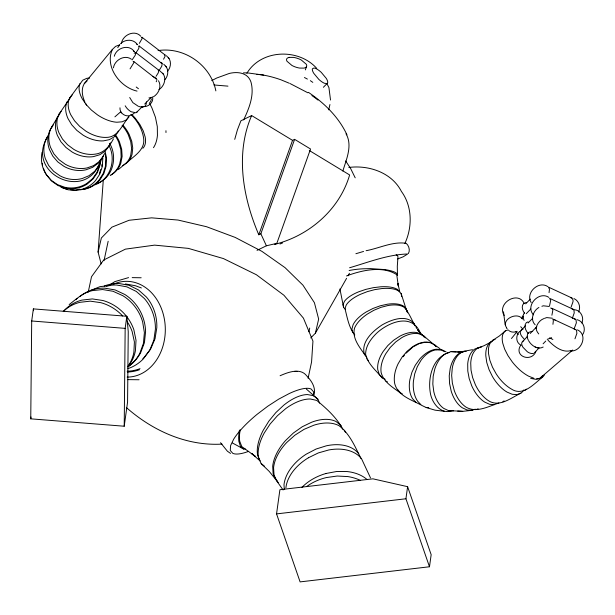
<?xml version="1.0" encoding="UTF-8"?>
<svg xmlns="http://www.w3.org/2000/svg" width="615" height="615" viewBox="0 0 615 615"><rect width="100%" height="100%" fill="white"/><g stroke="black" fill="none" stroke-linecap="round" stroke-linejoin="round"><path stroke-width="0.92" d="M30.75 418.838L31.696 320.984L33.371 308.891L126.836 316.279L128.251 331.677L127.574 402.041L124.215 426.226L30.75 418.838L31.011 416.978M124.215 426.226L125.16 328.372L126.836 316.279M102.774 158.847L102.275 166.619L99.838 173.976L95.633 180.426A28.551 28.175 -66.3 0 1 75.73 190.381L68.173 189.804L61.008 187.244M101.798 166.327L101.913 164.597M313.335 395.952L313.619 391.901L311.113 389.026A43.657 12.93 -35.3 0 0 289.15 393.592L278.68 399.158L267.756 406.231L257.108 414.318A57.749 17.105 -35.3 0 0 233.754 439.056L230.602 445.591L230.264 450.457L232.77 453.324A43.657 12.93 -35.3 0 0 248.645 451.341M314.088 394.707C315.925 387.535 311.621 380.931 306.854 376.026C300.489 367.401 288.02 372.244 280.094 375.742M101.152 263.92L98.093 252.089L103.282 180.08M506.622 327.787C500.664 319.469 517.515 311.275 522.412 319.085M146.501 101.882L145.955 104.842L144.986 106.18M276.55 513.894L279.91 489.701L372.944 478.831L407.607 486.68L431.161 554.676L429.485 566.769L300.105 581.89L276.55 513.894L405.931 498.773L407.607 486.68M549.057 292.663L549.487 289.05L548.349 287.059L571.896 297.998L573.034 299.997L573.019 301.658L571.089 307.162M552.931 324.32L553.362 320.707L552.977 319.454M88.237 292.102L91.512 276.735L103.666 260.037L125.399 249.144L154.588 245.131L188.367 248.383L223.437 258.577L256.37 274.728L283.93 295.246L303.426 318.124L312.95 341.125L311.567 361.989L308.1 378.263M104.02 260.699L108.163 241.257M308.93 331.746L309.714 328.041M328.725 109.847L329.94 104.527M98.093 252.089L101.367 237.99L111.938 227.135L129.081 220.27L151.621 217.848L178.035 220.047L206.517 226.712L235.122 237.39L261.905 251.358L285.045 267.648L302.949 285.168L314.419 302.718L318.655 319.093L315.38 333.192L310.752 337.943M234.738 139.359L237.421 129.834L240.919 120.794L251.635 115.558L292.548 140.358L294.608 139.351L310.544 149.014L276.827 243.356L274.774 244.355C309.284 235.645 339.542 209.592 349.635 174.96L309.299 150.506M114.298 56.242C116.304 47.647 129.481 43.665 134.408 51.868L133.693 50.976M113.429 67.835C114.598 60.062 124.63 54.281 131.372 59.209M121.386 43.565C122.493 35.04 134.57 29.305 140.758 36.231M151.436 98.892L150.737 101.26L149.261 103.343M536.026 328.164C536.949 324.013 539.824 320.054 543.898 318.562M578.569 312.013C580.99 307.108 578.969 300.735 573.903 298.536M581.836 323.013C584.511 317.44 580.452 309.883 574.164 309.714M99.346 173.684L100.714 169.594M305.348 69.91L306.47 66.704M294.608 139.351L260.852 233.785L258.8 234.792L292.548 140.358M342.839 171.024C346.383 159.339 352.779 145.424 346.014 133.786M100.191 161.107C87.099 203.281 23.877 173.03 47.924 136.415M549.495 306.039L550.717 300.305L549.572 298.306L573.119 309.253L573.88 310.006L574.241 312.904L572.311 318.409M551.893 315.241L552.847 310.214L552.462 308.968L550.633 308.015M404.855 243.517C412.534 227.104 412.334 206.271 401.395 191.411C391.824 172.615 368.846 164.858 348.851 167.457M251.635 115.558C235.068 153.788 242.925 197.715 258.8 234.792M119.825 44.787L115.589 46.379L112.399 49.438L84.309 83.602C80.826 89.329 82.318 96.432 84.916 102.19M112.399 49.438C104.435 66.551 120.01 87.292 137.045 91.105M156.21 81.764L156.802 80.457M243.64 119.925C249.129 108.255 254.618 94.987 250.943 81.956C247.776 72.601 237.728 71.417 229.334 73.431L216.749 78.005L211.729 80.611M525.479 325.681L520.351 331.493A7.749 4.051 44.4 0 0 521.551 336.059L524.249 339.249M527.555 336.213L521.766 342.709A7.749 4.051 44.4 0 0 522.965 347.275L527.347 351.772A8.695 4.543 44.4 0 0 532.336 353.564L533.605 353.31M574.072 329.033L576.378 322.814L576.009 319.915L575.256 319.162L551.709 308.215M574.956 338.811L576.893 333.307L576.524 330.401L575.771 329.655L553.062 319.1M104.304 153.781A31.311 26.307 28.3 0 1 103.12 156.379L99.107 161.684L93.618 165.627L87.015 167.949A28.651 24.07 28.3 0 1 65.228 164.213L58.963 159.685L53.951 153.935L50.522 147.362A31.311 26.307 28.3 0 1 51.514 127.267L59.901 113.583M315.38 333.192L346.591 278.311M348.005 275.812L349.428 273.321M163.552 59.209L165.081 56.273L165.043 54.95L142.027 37.292L141.404 37.369M113.452 138.821C109.631 146.232 103.766 153.266 94.918 154.181A28.644 21.502 32.1 0 1 73.769 149.353L67.55 144.748L62.484 139.075L58.925 132.74A31.419 23.585 32.1 0 1 59.086 114.067L70.702 97.085M246.884 73.293C261.152 49.231 298.636 48.024 316.725 68.373M524.495 312.843C522.535 314.926 522.881 318.024 524.103 320.384M520.659 345.315C513.51 356.6 531.629 362.704 535.873 351.488M582.367 335.037C586.472 329.786 583.643 321.214 577.108 319.715M139.305 43.396L142.073 38.614L142.027 37.292M159.508 69.826L161.691 66.358L162.237 63.722L139.221 46.071L138.598 46.148M156.079 76.322L158.263 72.847L158.808 70.218L135.792 52.567L134.193 53.213M408.337 253.603C410.374 250.413 408.937 245.731 406.238 243.348C392.87 241.165 379.186 248.345 366.102 250.697M80.096 83.448A31.396 16.743 36.7 0 0 82.218 98.769L86.162 104.558L91.351 110.039L97.439 114.836A28.697 15.306 36.7 0 0 116.835 122.231L122.201 121.801L126.359 119.894L129.042 116.627C122.247 124.33 118.288 137.606 106.003 137.406A28.667 17.958 35.1 0 1 85.831 131.095L79.681 126.375L74.553 120.817L70.779 114.797A31.442 19.695 35.1 0 1 69.664 98.054L82.771 80.181L86.93 78.274L89.613 78.059M117.734 47.639L119.602 45.003M167.541 71.225C170.824 67.642 171.654 61.392 168.31 57.579M164.881 79.727C168.164 76.152 168.987 69.902 165.643 66.089M519.698 331.4C515.508 335.16 515.654 342.893 521.166 345.23M48.531 135.146L46.932 137.337A31.104 28.567 21.1 0 0 45.349 158.716L48.67 165.504L53.651 171.324L59.947 175.782A28.69 26.345 21.1 0 0 82.195 178.535L89.037 175.69L94.787 171.201L99.046 165.35A31.104 28.567 21.1 0 0 101.537 158.555M52.682 126.175L50.63 128.919A31.25 27.16 26.4 0 0 49.408 149.483L52.79 156.133L57.787 161.906L64.068 166.411A28.659 24.9 26.4 0 0 86.039 169.786L92.734 167.28L98.331 163.136L102.444 157.64A31.25 27.16 26.4 0 0 103.535 155.303M135.531 53.459L138.675 48.7L139.221 46.071M132.102 59.947L135.246 55.196L135.792 52.567M130.049 68.865L133.786 62.799L133.739 61.477L133.117 61.554M51.514 127.267L53.228 124.999M59.086 114.067L61.177 111.384M69.664 98.054L72.255 94.833M511.457 338.527L516.831 331.923M403.163 356.731L404.386 355.262M406.223 353.056L412.358 347.49M327.049 83.555L327.626 82.894A11.062 3.482 45.2 0 0 326.265 78.359L321.245 72.347A10.124 3.19 45.2 0 0 315.51 68.396L314.042 67.996L312.412 68.803A11.062 3.482 45.2 0 0 313.773 73.339L318.793 79.35A10.124 3.19 45.2 0 0 324.528 83.302L327.049 83.555L323.367 87.292M136.768 112.245L142.065 106.795M144.71 104.066L151.328 97.255A7.734 4.044 44.4 0 1 150.321 97.777L148.976 97.87M525.71 303.856L530.345 299.082M521.582 318.509L523.565 316.464M526.209 313.735L530.845 308.968M528.124 322.952L532.751 318.186M530.199 333.491L536.818 326.673M534.512 352.641L539.147 347.875M543.114 343.785L545.766 341.056M541.154 377.072L542.438 375.834M84.309 83.602L87.053 80.972M114.897 116.85L120.602 111.884M125.898 163.521C133.14 156.371 145.417 150.398 143.641 138.383C142.357 129.219 137.483 120.863 130.895 114.475M572.734 350.012L539.878 378.31L536.388 379.401L530.699 378.417M508.213 329.878L505.515 330.793L499.342 335.998L492.83 340.256A31.442 15.998 56.6 0 0 488.541 353.725L489.855 360.275L492.477 367.17L496.22 373.928A28.667 14.591 56.6 0 0 511.357 389.026C522.958 396.675 533.659 384.16 542.084 377.502A31.396 14.322 50.1 0 0 544.436 374.696M118.441 169.494L124.145 164.728M69.164 304.594L77.183 298.229M538.909 307.439C533.144 310.69 529.892 319.7 535.158 324.797M120.578 43.657C125.153 39.083 133.878 38.799 137.399 44.772L136.684 43.873M158.947 89.644C164.167 86.346 166.996 78.266 162.652 73.185M153.412 96.809C158.662 93.703 161.922 86.315 158.486 80.765M132.31 114.605L134.378 113.06M520.844 330.447L521.758 329.778M522.258 341.671L523.173 341.002M109.678 284.968L114.774 281.639L128.573 277.611M492.477 341.264L484.243 345.607L477.409 348.328A31.419 18.066 67.4 0 0 470.729 363.042L471.021 370.13L472.62 377.556L475.41 384.806A28.644 16.474 67.4 0 0 488.717 400.865C499.588 407.637 511.203 397.713 520.89 393.154A31.442 16.759 60.1 0 0 523.842 389.925M413.057 346.906L418.984 343.731M95.017 184.777C110.454 179.503 116.435 159.616 109.07 145.74M97.631 183.178C113.175 177.497 117.811 156.717 109.578 143.318M257.032 250.374L266.395 245.792L276.827 243.356M308.453 457.745L318.347 452.917L328.741 449.972A42.965 28.69 -26.9 0 1 361.62 458.905L370.507 477.893M346.514 275.95C361.374 270.369 382.607 265.38 396.737 274.682L398.343 286.067L397.851 283.407L399.781 291.741L397.305 289.35A30.612 11.816 -13.9 0 0 380.677 286.798L373.32 287.682L365.848 289.373L358.783 291.771A28.282 10.916 -13.9 0 0 344.454 301.342L343.055 304.602L343.616 307.531L345.469 309.314M527.993 321.891L526.348 322.591C523.411 325.873 525.671 330.686 528.208 333.461M551.632 337.712L547.219 339.349M543.176 347.045C537.794 350.158 531.237 345.522 528.623 340.733M90.443 290.557L100.061 286.621L110.377 285.529M279.971 244.009L282.539 242.963M397.667 258.976L403.24 256.778L407.684 253.987C387.904 254.549 368.546 262.205 349.604 267.756M526.325 302.434L523.626 303.533C521.051 306.316 522.535 310.367 524.395 313.104M477.409 348.328L481.653 346.714M472.481 349.681L465.686 350.957L461.096 352.672A31.311 19.357 77.6 0 0 452.279 368.016L451.656 375.373L452.348 383.06L454.285 390.563A28.651 17.712 77.6 0 0 465.947 407.099C476.441 413.288 488.571 406.346 498.896 403.002M475.841 409.659L478.132 408.798M520.89 393.154L516.908 394.638L512.18 394.269L507.021 392.086A28.659 15.275 60.1 0 1 492.484 376.611L489.063 369.661L486.78 362.566L485.804 355.808A31.442 16.759 60.1 0 1 490.885 341.855M466.216 351.319L464.556 351.227L459.828 352.956A31.25 19.711 81.8 0 0 450.195 368.423L449.234 375.827L449.573 383.568L451.195 391.117A28.659 18.081 81.8 0 0 462.234 407.745L467.139 410.021L472.12 410.305L475.272 409.152M492.83 340.256L495.137 339.411M143.864 106.603L142.265 107.171L138.99 106.556M459.959 352.095L451.087 351.626L446.098 353.371A31.104 20.21 -89.6 0 0 434.828 368.885L433.175 376.311L432.822 384.068L433.79 391.64A28.69 18.642 -89.6 0 0 443.576 408.306L448.389 410.582L453.463 410.866M541.9 306.293L543.322 305.801L548.972 306.447M544.613 318.316L546.743 317.586L552.393 318.224M517.138 331.324C514.501 332.492 511.034 332.507 508.774 330.509M449.234 352.533C432.776 356.961 427.779 377.418 430.239 392.401C431.538 402.787 441.239 415.525 452.778 410.42M542.084 377.502L538.479 378.725L536.641 378.54M145.163 106.403L141.435 107.072M131.049 115.059C126.098 117.726 119.479 113.421 119.971 107.81M355.893 253.726L363.565 251.435M570.305 350.773C561.595 352.764 553.692 345.984 547.98 340.18M419.814 343.524L424.827 342.286M144.51 106.649C149.284 106.38 153.927 101.713 152.52 96.786M79.812 189.151L75.161 190.066L70.433 189.704M325.965 473.496L336.705 471.49L347.229 471.559A42.842 29.951 -17.7 0 1 367.063 479.531M164.42 55.027L165.043 54.95M158.186 70.294L158.808 70.218M464.556 351.227L457.775 351.972L460.289 352.103M448.389 410.582L462.726 411.335L472.12 410.305M158.04 50.591C184.208 46.548 210.761 65.09 215.857 90.889M139.09 379.755L127.382 379.616M232.439 442.985L243.571 449.019L245.324 449.012M132.187 277.626L141.173 277.765M222.03 444.115C186.453 446.106 152.766 430.761 126.459 407.637M243.479 72.847L247.73 72.924L263.735 75.099M570.374 350.942C581.352 352.157 588.432 334.729 577.462 329.878M532.721 331.47L531.329 331.416L528.631 332.515C526.671 334.598 527.017 337.689 528.239 340.057M451.087 351.626L456.169 351.903M457.698 411.058L462.726 411.335M436.243 349.827L441.447 350.127L444.568 351.634M436.243 349.827A30.935 20.449 -76.6 0 0 421.083 360.206L417.331 366.632L414.702 373.889L413.38 381.492A28.659 18.95 -76.6 0 0 417.639 401.218L421.483 405.27L426.172 407.53L428.77 407.676M480.83 347.444L479.216 347.344L474.888 348.982A31.403 18.412 69.7 0 0 467.707 363.888L467.792 371.053L469.176 378.556L471.767 385.882A28.644 16.797 69.7 0 0 484.689 402.087L489.724 404.332L494.575 404.639M425.726 342.347L430.193 342.663M31.696 320.984L125.16 328.372M213.928 84.97L227.965 86.138M444.253 411.297L435.051 410.159L426.172 407.53M125.414 283.946L135.477 285.76L141.365 287.966M570.82 297.798L571.896 297.998M572.042 309.053L573.119 309.253M574.172 318.962L575.256 319.162M574.687 329.448L575.771 329.655M537.202 347.66L538.386 348.059M535.158 346.968L535.973 347.252M61.323 187.244L67.596 189.489M160.723 62.661L162.214 63.237M152.843 76.437L156.394 78.413M138.306 106.295L132.863 102.628L129.711 97.539M533.882 378.271L528.593 376.165A28.697 13.092 50.1 0 1 512.295 361.935L507.952 355.624L504.692 349.212L502.732 343.139A31.396 14.322 50.1 0 1 505.515 330.793M289.227 83.217L280.786 79.742A46.017 14.622 24.1 0 0 256.901 74.384M290.088 83.563L307.854 92.78M549.51 337.896L552.87 339.465M424.081 337.012L422.251 334.883L417.839 332.8A30.704 18.588 -45.2 0 0 399.765 336.228L393.508 340.333L387.842 345.538L383.168 351.48A28.413 17.205 -45.2 0 0 377.756 369.63L379.24 374.404L382.292 377.956L385.236 379.34M436.404 346.752L423.935 336.059L419.484 333.945A30.719 19.073 -49.5 0 0 401.718 337.673L395.668 341.994L390.248 347.444L385.828 353.656A28.459 17.674 -49.5 0 0 381.139 372.536C383.568 382.238 393.339 387.711 400.872 393.285L397.505 389.456M385.936 381.131L387.419 381.83M434.72 344.838L429.923 342.524A30.727 19.718 -57.2 0 0 412.696 346.706L407.03 351.342L402.056 357.161L398.12 363.773A28.551 18.319 -57.2 0 0 394.73 383.737C397.836 395.499 410.974 399.65 420.652 404.778M400.011 392.724L402.272 393.808M446.021 351.788L441.432 349.574L436.135 349.235A30.811 20.226 -66.3 0 0 419.691 359.099L415.279 365.264L411.942 372.236L409.898 379.547A28.613 18.781 -66.3 0 0 412.496 398.605L416.063 402.556M304.433 77.505L307.392 79.081M230.533 453.409L227.381 451.202L220.554 442.7M547.734 286.559C538.471 280.348 525.149 293.086 531.176 302.588M548.864 297.399C538.955 290.603 524.833 305.947 533.513 314.842M159.224 70.341L163.367 74.084M310.344 80.665L312.812 82.372M311.859 95.556L314.365 97.293M314.988 97.724L317.963 100.076M440.017 348.736L434.436 344.692L436.104 346.599M308.446 92.358C324.343 103.051 338.85 117.265 346.96 134.831M133.739 61.477L156.986 79.558M136.215 87.015L138.437 88.721M166.411 55.719L169.025 58.479M163.751 64.221L166.358 66.981M319.592 403.14L317.87 399.158L313.496 395.691L307.446 394.561A43.896 22.04 -51.2 0 0 283.799 405.162L275.874 412.557L268.847 421.144L263.189 430.339A41.274 20.726 -51.2 0 0 257.685 455.331L260.091 460.904L251.512 453.378L255.617 456.614L241.795 446.59L239.742 441.293A41.128 17.881 -57.3 0 1 240.234 429.923M342.832 429.216C336.743 417.739 326.711 408.652 316.786 400.419L310.444 399.02A43.734 23.147 -48.4 0 0 285.721 408.629L277.45 415.709L270.123 424.019L264.242 433.006A41.343 21.886 -48.4 0 0 258.6 457.868L261.152 463.572L264.442 466.201M341.21 425.772L336.151 421.59A43.411 25.461 -41.4 0 0 311.674 422.205L302.28 426.741L293.317 433.06L285.391 440.717A41.451 24.316 -41.4 0 0 272.691 466.293L273.114 473.742L275.958 479.762L277.403 480.961M243.571 449.019L240.465 446.436L238.866 441.416A40.982 14.483 -63.5 0 1 239.466 430.116M361.113 458.698C355.163 446.982 349.904 433.944 339.149 425.772A43.281 26.476 -37.7 0 0 313.804 425.219L304.087 429.332L294.823 435.251L286.644 442.569A41.482 25.376 -37.7 0 0 273.575 467.669L274.044 475.172L277.011 481.361L283.077 489.978M277.011 481.361L278.326 482.468M554.499 319.585L555.376 320.354M518.291 334.514L515.985 331.623M306.378 389.087L317.87 399.158M261.152 463.572L269.201 471.382L275.958 479.762M407.022 311.89L401.103 293.478L398.597 290.949A30.642 12.715 -16.7 0 0 382 288.543L374.696 289.642L367.309 291.625L360.321 294.362A28.252 11.731 -16.7 0 0 346.268 305.002L344.946 308.553C347.283 317.525 348.82 327.664 354.793 334.967M523.004 329.348L520.705 326.711M406.438 309.168L403.832 306.332A30.673 14.622 -23.5 0 0 387.335 304.225L380.201 305.816L373.028 308.438L366.294 311.913A28.236 13.461 -23.5 0 0 353.033 324.881L351.926 329.071L352.703 332.7M422.251 334.883L417.393 329.571L420.345 333.015C412.165 312.989 389.595 321.776 377.456 332.454C371.36 338.204 365.633 345.569 365.61 354.34C367.816 363.972 376.188 370.668 382.292 377.956M415.094 325.935C411.712 319.823 409.044 312.827 404.424 307.485A30.673 15.467 -27 0 0 387.988 305.524L380.954 307.339L373.912 310.26L367.332 314.073A28.252 14.253 -27 0 0 354.54 328.133C351.634 339.05 361.128 349.036 366.809 357.492M414.648 324.22C406.746 313.773 391.309 319.631 382 324.997C372.482 331.316 360.444 342.232 364.557 354.893M423.935 336.059L425.511 337.889M366.801 358.753L368.523 360.744M121.086 112.176L121.655 112.883M538.732 333.937L537.525 332.285A7.749 4.051 44.4 0 1 536.318 327.718M345.661 160.946L350.696 168.648L355.201 177.82M125.199 105.795L126.313 107.502A8.702 4.551 44.4 0 0 131.11 111.722L135.761 112.776A7.734 4.044 44.4 0 0 137.376 111.315M85.769 103.643L86.623 105.088M524.203 303.503C518.084 290.188 496.436 303.426 504.169 315.418M506.46 327.618L507.121 328.787M326.849 83.502L328.933 87.607L330.516 100.045M344.408 430.216L345.522 432.537M260.852 233.785L266.395 245.792M405.931 498.773L429.485 566.769M416.017 326.742L416.493 328.502M343.616 307.531L339.926 288.95M407.099 310.46L407.622 312.781M401.103 293.478L401.718 296.622M522.273 316.041L522.512 317.894M503.508 311.828L505.146 324.835M33.371 308.891L33.541 310.706M284.33 489.586L283.992 484.828A41.566 27.268 -29.6 0 1 306.285 454.131L316.049 449.05L326.311 445.821A43.012 28.221 -29.6 0 1 358.73 453.801M165.95 130.711L165.981 132.532M294.631 371.429A43.657 12.93 -35.3 0 1 297.545 371.483M113.083 284.361A47.893 38.453 88.9 0 1 164.643 320.692A47.893 38.453 88.9 0 1 127.182 377.103M149.883 103.989A39.268 23.931 67.2 0 1 151.951 108.009L155.441 117.281L157.309 126.621L157.432 135.408A36.208 22.071 67.2 0 1 153.481 147.692M504.077 400.865A31.419 18.066 67.4 0 1 502.847 401.81M526.34 389.126A31.442 15.998 56.6 0 1 525.102 390.179M349.12 270.531A28.475 6.588 -1.2 0 1 362.819 268.809L370.468 268.601L384.798 269.585A30.535 7.065 -1.2 0 1 397.067 273.806L397.482 275.582L397.298 266.303L397.982 256.901L397.551 255.679A30.481 4.643 4.4 0 0 396.16 254.81M67.396 101.252A31.442 21.087 34.2 0 0 68.042 118.672L71.74 124.807L76.844 130.403L83.017 135.085A28.659 19.219 34.2 0 0 103.551 140.866L109.501 139.605L114.298 136.799L117.611 132.632A31.442 21.087 34.2 0 0 118.334 130.995M110.715 142.841A31.419 23.585 32.1 0 1 109.985 144.387M57.756 116.35A31.403 24.285 31.3 0 0 57.38 135.385L60.9 141.781L65.951 147.469L72.186 152.059A28.644 22.155 31.3 0 0 93.503 156.61L99.868 154.703L105.096 151.213L108.847 146.37A31.403 24.285 31.3 0 0 109.931 143.956M99.968 162.468A30.935 29.92 5.8 0 1 99.507 165.289L96.939 172.431L92.581 178.642L86.746 183.508A28.659 27.721 5.8 0 1 64.629 187.244L57.41 184.592L51.099 180.187L46.125 174.314A30.935 29.92 5.8 0 1 42.066 152.289M43.442 168.272A30.811 30.366 -23.1 0 0 46.748 175.267L51.722 181.156L58.033 185.546L65.244 188.129A28.613 28.198 -23.1 0 0 87.269 183.993L93.073 178.965L97.393 172.577L99.93 165.274A30.811 30.366 -23.1 0 0 100.437 161.868M42.573 164.935A30.811 30.366 -23.1 0 1 42.289 163.229M102.613 157.125A30.727 30.32 -66.3 0 1 102.767 158.847M105.011 151.59A30.704 29.589 76.7 0 1 106.38 158.401L106.103 166.127L103.92 173.438L99.984 179.834A28.413 27.383 76.7 0 1 80.819 189.643M110.239 175.536A28.252 24.339 57.7 0 0 119.671 163.959L121.163 157.063L120.847 149.683L118.757 142.326A30.673 26.422 57.7 0 0 115.013 135.508M105.027 153.197A30.719 29.966 86.3 0 1 105.857 158.347L105.488 166.112L103.197 173.453L99.146 179.888A28.459 27.76 86.3 0 1 80.58 189.728M115.628 135.077A30.673 25.446 55.8 0 1 119.441 141.85L121.662 149.107L122.139 156.364L120.832 163.129A28.236 23.424 55.8 0 1 111.061 174.798M122.762 165.604A28.252 21.341 52.7 0 0 130.726 155.195L131.61 148.769L130.78 141.796L128.281 134.754A30.642 23.139 52.7 0 0 122.116 125.429M122.846 125.083A30.612 22.009 51.6 0 1 129.119 134.324L131.741 141.25L132.74 148.084L132.048 154.342A28.282 20.333 51.6 0 1 124.338 164.474M131.879 114.59A30.535 15.736 47.7 0 1 135.4 118.418L139.905 124.576L143.226 130.864L145.132 136.861A28.475 14.675 47.7 0 1 142.857 148.284M285.898 487.887A41.559 27.752 -26.9 0 1 308.453 457.745M301.934 487.38A41.543 29.043 -17.7 0 1 325.965 473.504M306.954 486.319A41.505 29.505 -12.7 0 1 326.373 477.563L337.228 476.025L347.867 476.579A42.827 30.45 -12.7 0 1 360.198 480.33M63.676 311.121A41.559 37.984 38.5 0 1 79.796 302.334L90.236 301.15L100.906 302.688A42.965 39.275 38.5 0 1 122.677 315.979M127.244 321.776A42.965 39.275 38.5 0 1 132.133 331.508L134.401 341.909L133.886 352.257A41.559 37.984 38.5 0 1 127.766 366.532M128.043 366.732A41.559 38.33 43.1 0 0 135.408 350.819L136.023 340.341L133.87 329.809A43.012 39.675 43.1 0 0 102.989 300.52L92.365 298.928L81.941 300.097A41.559 38.33 43.1 0 0 63.253 311.597M75.822 299.651A41.466 38.96 61.2 0 1 92.15 290.657L102.528 289.534L113.006 291.264L122.885 295.73A43.296 40.675 61.2 0 1 142.611 321.722L144.394 332.6L143.426 343.408L139.782 353.394A41.466 38.96 61.2 0 1 127.981 366.794M127.843 366.801A41.474 39.099 71.4 0 0 140.62 352.772L144.425 342.686L145.586 331.777A43.381 40.898 71.4 0 0 124.83 294.477L115.09 289.926L104.681 288.151A41.474 39.099 71.4 0 0 80.065 296.415M127.912 368.669A41.313 38.783 -88 0 0 143.195 359.029L149.676 350.389L153.835 340.218L155.411 329.194A43.757 41.074 -88 0 0 144.394 298.544L136.322 291.456L126.844 286.844L116.612 285.022A41.313 38.783 -88 0 0 110.961 285.26M106.318 286.121A41.313 38.783 -88 0 1 109.086 285.529M142.834 358.76A41.243 38.468 -79.8 0 0 144.118 357.523L150.713 348.882L155.049 338.711L156.81 327.687A43.919 40.959 -79.8 0 0 146.401 297.03L138.49 289.942L129.135 285.329L118.987 283.507A41.243 38.468 -79.8 0 0 104.212 286.052M140.036 368.662A41.097 37.354 -64.4 0 1 127.159 371.229M139.39 369.784A40.951 35.532 -52.1 0 1 127.451 372.044M289.211 57.372L287.689 57.91A11.301 4.551 20.1 0 0 286.99 61.246L291.933 65.459A10.324 4.151 20.1 0 0 299.628 68.081L304.041 68.111L305.563 67.573A11.301 4.551 20.1 0 0 306.262 64.237L301.319 60.024A10.324 4.151 20.1 0 0 293.624 57.403L289.211 57.372"/></g></svg>
